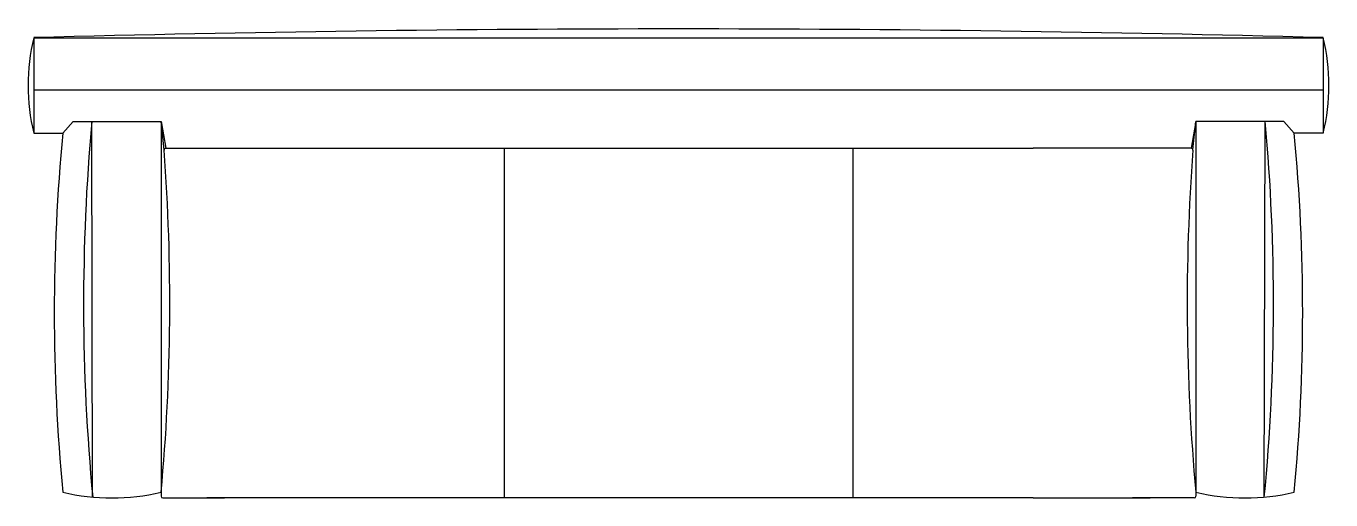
# Model space of a CAD drawing. Header units: millimetres. Extents: x -315 to 108661, y -1189 to 22294.
# Drawn here: x 56846 to 59100, y 9052 to 9870 of the extents above; entities that cross this region are included whole.
import ezdxf

# ---------------------------------------------------------------- set-up
doc = ezdxf.new("R2010")
doc.units = ezdxf.units.MM
doc.layers.add('FurnitureBlock', color=7, linetype='Continuous')

# ---------------------------------------------------------------- blocks, each defined once
blk = doc.blocks.new('A$C4b908303')
at = {"layer": 'FurnitureBlock', "color": 18, "true_color": 0x000000}
for p, q in [((24622.6, 13733.7), (26850.4, 13733.7)), ((24622.6, 13733.7), (24622.6, 13568.7)), ((26850.4, 13733.7), (26850.4, 13568.7)), ((24622.6, 13643.7), (26850.4, 13643.7)), ((24672.6, 13568.7), (24690.8, 13588.7)), ((24690.8, 13588.7), (24842.6, 13588.7)), ((24724.3, 12940.3), (24722.6, 13588.7)), ((24842.6, 13588.7), (24842.6, 12948.7)), ((24842.6, 13588.7), (24850.6, 13542.8)), ((24847.6, 13539.8), (24842.6, 13588.7)), ((26630.4, 13588.7), (26622.4, 13542.8)), ((26625.4, 13539.8), (26630.4, 13588.7)), ((26630.4, 13588.7), (26630.4, 12948.7)), ((26782.2, 13588.7), (26630.4, 13588.7)), ((26748.7, 12940.3), (26750.4, 13588.7)), ((26800.4, 13568.7), (26782.2, 13588.7)), ((24622.6, 13568.7), (24672.6, 13568.7)), ((26850.4, 13568.7), (26800.4, 13568.7)), ((24850.6, 13542.8), (26349.5, 13542.8)), ((25435.5, 13542.8), (25435.5, 12938.7)), ((26037.5, 13542.8), (26037.5, 12938.7)), ((26622.4, 13542.8), (26349.5, 13542.8)), ((24842.6, 12948.7), (24842.6, 12941.7)), ((26630.4, 12948.7), (26630.4, 12941.7)), ((24845.6, 12938.7), (24952.2, 12938.7)), ((26349.5, 12938.7), (24921.6, 12938.7)), ((26349.5, 12938.7), (26551.4, 12938.7)), ((26627.4, 12938.7), (26520.8, 12938.7))]:
    blk.add_line(p, q, dxfattribs=at)
for centre, radius, start, end in [((24957.9, 13651.2), 345.3, 166.1775, 193.8225), ((25736.5, -27617.8), 41366.6, 88.45698, 91.54302), ((26515.1, 13651.2), 345.3, 346.1775, 13.8225), ((28236.9, 13273.7), 3528.3, 174.8766, 185.4221), ((23236.2, 13273.7), 3528.3, 354.5779, 5.1234), ((27956.3, 13258.7), 3298.3, 174.6069, 185.3931), ((23516.7, 13258.7), 3298.3, 354.6069, 5.3931), ((21329.3, 13273.7), 3528.3, 354.7149, 4.3203), ((24850.6, 13539.8), 3, 90, 184.3203), ((30143.7, 13273.7), 3528.3, 175.6797, 185.2851), ((26622.4, 13539.8), 3, 355.6797, 90), ((24757.6, 13305), 366.3, 256.5803, 283.4197), ((24845.6, 12941.7), 3, 180, 270), ((26627.4, 12941.7), 3, 270, 0), ((26715.4, 13305), 366.3, 256.5803, 283.4197)]:
    blk.add_arc(centre, radius, start, end, dxfattribs=at)

msp = doc.modelspace()

# ---------------------------------------------------------------- block references
at = {"layer": 'FurnitureBlock'}
msp.add_blockref('A$C4b908303', (32236.7, -3883.8), dxfattribs=at)

doc.saveas('drawing.dxf')
